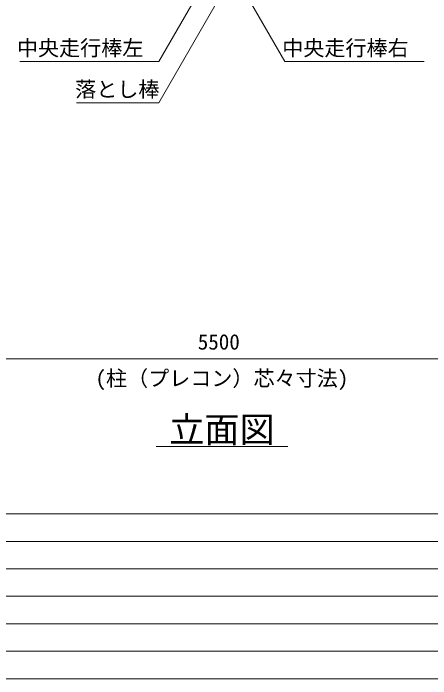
# Model space of a CAD drawing. Units: millimetres, scale not verified. Extents: x -48980 to -28855, y -14438 to 14438.
# Drawn here: x -43231 to -41329, y 562 to 3592 of the extents above; entities that cross this region are included whole.
import ezdxf
from ezdxf.enums import TextEntityAlignment as Align

# ---------------------------------------------------------------- set-up
doc = ezdxf.new("R2010")
doc.units = ezdxf.units.MM
doc.header["$LTSCALE"] = 38
for name, color, linetype, lineweight in [('0-A_図面枠', 7, 'Continuous', 18), ('0-B_寸法', 3, 'Continuous', 18), ('1-7_文字', 7, 'Continuous', 18)]:
    doc.layers.add(name, color=color, linetype=linetype, lineweight=lineweight)
doc.styles.add('ＭＳ ゴシック', font='')
doc.styles.get('ＭＳ ゴシック').set_extended_font_data('MS Gothic')

msp = doc.modelspace()

# ---------------------------------------------------------------- linework, layer by layer
at = {"layer": '0-A_図面枠'}
for p, q in [((-48980.2, 1312.5), (-28855.2, 1312.5)), ((-48980.2, 1187.5), (-41005.2, 1187.5)), ((-46555.2, 1062.5), (-41005.2, 1062.5)), ((-46555.2, 937.5), (-41005.2, 937.5)), ((-46555.2, 812.5), (-41005.2, 812.5)), ((-46555.2, 687.5), (-41005.2, 687.5))]:
    msp.add_line(p, q, dxfattribs=at)
msp.add_lwpolyline([(-48980.2, 14437.5), (-28855.2, 14437.5), (-28855.2, 562.5), (-48980.2, 562.5)], close=True, dxfattribs=at)
at = {"layer": '0-B_寸法'}
msp.add_line((-39585.2, 2019.05), (-44975.2, 2019.05), dxfattribs=at)
at = {"layer": '1-7_文字'}
for p, q in [((-42310.25, 3816.92), (-42567.17, 3371.93)), ((-42250.15, 3816.92), (-41993.23, 3371.93)), ((-42310.25, 3628.85), (-42567.17, 3183.85)), ((-43200.5, 3371.93), (-42567.53, 3371.93)), ((-42567.17, 3371.93), (-42567.53, 3371.93)), ((-41993.23, 3371.93), (-41992.88, 3371.93)), ((-41992.88, 3371.93), (-41359.48, 3371.93)), ((-42942.68, 3183.85), (-42567.53, 3183.85)), ((-42567.17, 3183.85), (-42567.53, 3183.85)), ((-42580.2, 1619.05), (-41980.2, 1619.05))]:
    msp.add_line(p, q, dxfattribs=at)

# ---------------------------------------------------------------- texts
at = {"layer": '0-B_寸法', "style": 'ＭＳ ゴシック'}
for s, p in [('5500', (-42390.15, 2039.45)), ('(柱（プレコン）芯々寸法)', (-42856.2, 1873.45))]:
    msp.add_text(s, height=70.38, dxfattribs=at).set_placement(p, align=Align.BOTTOM_LEFT)
at = {"layer": '1-7_文字', "style": 'ＭＳ ゴシック'}
for s, height, p in [('中央走行棒左', 70.38, (-43214.12, 3377.32)), ('中央走行棒右', 70.38, (-42005.5, 3377.32)), ('落とし棒', 70.38, (-42948.65, 3189.25)), ('立面図', 117.3, (-42520.2, 1603.05))]:
    msp.add_text(s, height=height, dxfattribs=at).set_placement(p, align=Align.BOTTOM_LEFT)

doc.saveas('drawing.dxf')
